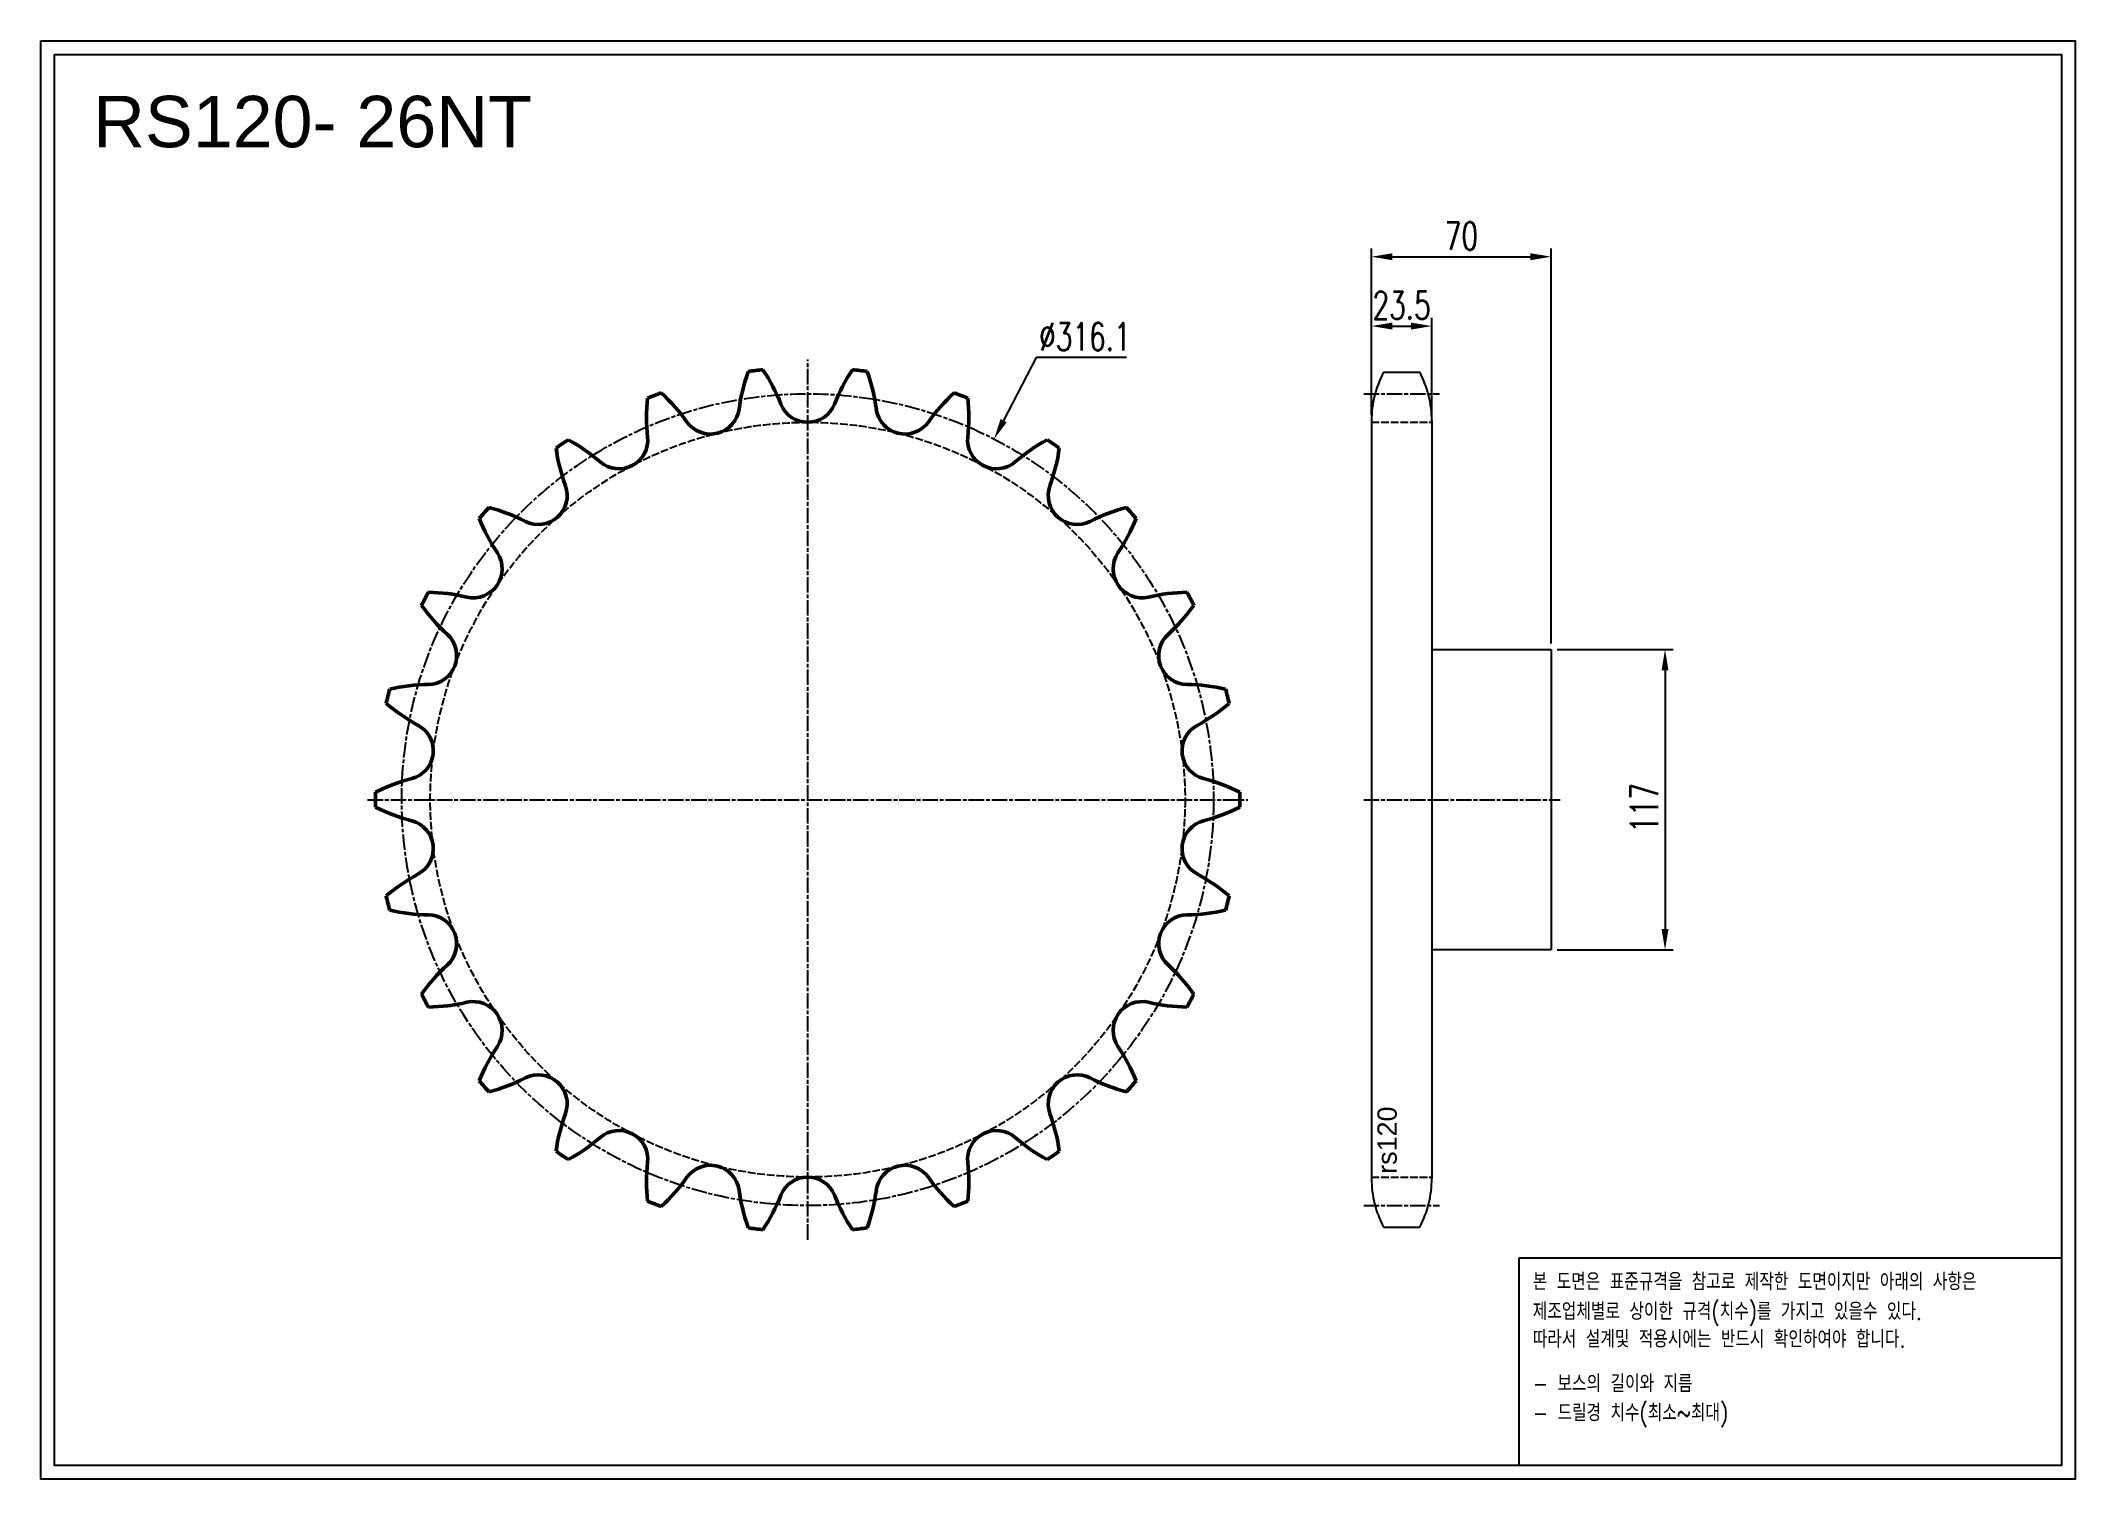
# Model space of a CAD drawing. Header units: millimetres. Extents: x -62618 to -61826, y 40123 to 40683.
import ezdxf

# ---------------------------------------------------------------- set-up
doc = ezdxf.new("R2010")
doc.units = ezdxf.units.MM
for name, pattern in [('AM_ISO02W050', [7.5, 6, -1.5]), ('AM_ISO02W050x2', [3.75, 3, -0.75]), ('AM_ISO08W050', [18, 12, -1.5, 3, -1.5]), ('AM_ISO08W050x2', [9, 6, -0.75, 1.5, -0.75])]:
    doc.linetypes.add(name, pattern=pattern)
for name, color, linetype, lineweight in [('AM_0N', 7, 'Continuous', 50), ('AM_3N', 6, 'AM_ISO02W050', 25), ('AM_7', 4, 'AM_ISO08W050', 25), ('AM_7N', 4, 'AM_ISO08W050', 25)]:
    doc.layers.add(name, color=color, linetype=linetype, lineweight=lineweight)
doc.layers.add('S-DIM', color=7, linetype='Continuous')
doc.styles.add('HAN', font='ROMANS.shx', dxfattribs={"width": 0.7, "bigfont": 'whgtxt.shx'})
doc.styles.add('HSG', font='SIMPLEX.shx', dxfattribs={"width": 0.7, "bigfont": 'HSG.shx'})
doc.styles.get("Standard").update_dxf_attribs({"font": 'arial.ttf'})
doc.dimstyles.new('APP23', dxfattribs={"dimscale": 4.5, "dimtxt": 2.4, "dimasz": 1.8, "dimexe": 0.7, "dimexo": 0.5, "dimgap": 0.6, "dimtad": 1, "dimtoh": 1, "dimdec": 1, "dimrnd": 0.01, "dimzin": 9, "dimdsep": 46, "dimtxsty": 'HSG', "dimcen": 0, "dimclrd": 1, "dimclre": 1, "dimclrt": 256, "dimazin": 2, "dimtp": 1, "dimtm": 1, "dimtfac": 0.5, "dimtdec": 1, "dimtix": 1, "dimtofl": 0, "dimtmove": 0, "dimatfit": 3, "dimfxl": 0, "dimtvp": 1, "dimtolj": 2, "dimlwd": -1, "dimlwe": -1, "dimarcsym": 0})

# ---------------------------------------------------------------- blocks, each defined once
blk = doc.blocks.new('*D1')
at = {"layer": 'Defpoints', "color": 0, "transparency": 16777216}
for p in [(-62029.75, 40445.76), (-62029.75, 40328.76), (-61985.46, 40328.76)]:
    blk.add_point(p, dxfattribs=at)
at = {"layer": 'S-DIM', "color": 1, "transparency": 16777216}
for p, q in [((-62027.5, 40445.76), (-61982.31, 40445.76)), ((-61985.46, 40437.66), (-61985.46, 40336.86)), ((-62027.5, 40328.76), (-61982.31, 40328.76))]:
    blk.add_line(p, q, dxfattribs=at)
for points in [[(-61986.81, 40437.66), (-61984.11, 40437.66), (-61985.46, 40445.76)], [(-61986.81, 40336.86), (-61984.11, 40336.86), (-61985.46, 40328.76)]]:
    blk.add_solid(points, dxfattribs=at)
at = {"layer": 'S-DIM', "transparency": 16777216, "insert": (-61993.56, 40384.09), "char_height": 10.8, "attachment_point": 5, "rotation": 90, "style": 'HSG'}
blk.add_mtext('\\A2;117', dxfattribs=at)
blk = doc.blocks.new('*D2')
at = {"layer": 'Defpoints', "color": 0, "transparency": 16777216}
for p in [(-62246.68, 40527.65), (-62391.83, 40246.87)]:
    blk.add_point(p, dxfattribs=at)
at = {"layer": 'S-DIM', "color": 1, "transparency": 16777216}
for p, q in [((-62230.24, 40559.46), (-62242.96, 40534.85)), ((-62195.14, 40559.46), (-62230.24, 40559.46))]:
    blk.add_line(p, q, dxfattribs=at)
blk.add_solid([(-62244.16, 40535.47), (-62241.76, 40534.23), (-62246.68, 40527.65)], dxfattribs=at)
at = {"layer": 'S-DIM', "transparency": 16777216, "insert": (-62211.34, 40567.56), "char_height": 10.8, "attachment_point": 5, "style": 'HSG'}
blk.add_mtext('\\A2;∅316.1', dxfattribs=at)
blk = doc.blocks.new('*D3')
at = {"layer": 'Defpoints', "color": 0, "transparency": 16777216}
for p in [(-62076.25, 40571.65), (-62099.75, 40534.72), (-62076.25, 40534.19)]:
    blk.add_point(p, dxfattribs=at)
at = {"layer": 'S-DIM', "color": 1, "transparency": 16777216}
for p, q in [((-62099.75, 40536.97), (-62099.75, 40574.8)), ((-62076.25, 40536.44), (-62076.25, 40574.8)), ((-62091.65, 40571.65), (-62084.35, 40571.65))]:
    blk.add_line(p, q, dxfattribs=at)
for points in [[(-62091.65, 40573), (-62091.65, 40570.3), (-62099.75, 40571.65)], [(-62084.35, 40573), (-62084.35, 40570.3), (-62076.25, 40571.65)]]:
    blk.add_solid(points, dxfattribs=at)
at = {"layer": 'S-DIM', "transparency": 16777216, "insert": (-62088, 40579.75), "char_height": 10.8, "attachment_point": 5, "style": 'HSG'}
blk.add_mtext('\\A2;23.5', dxfattribs=at)
blk = doc.blocks.new('*D4')
at = {"layer": 'Defpoints', "color": 0, "transparency": 16777216}
for p in [(-62029.75, 40598.65), (-62099.75, 40534.72), (-62029.75, 40445.76)]:
    blk.add_point(p, dxfattribs=at)
at = {"layer": 'S-DIM', "color": 1, "transparency": 16777216}
for p, q in [((-62099.75, 40536.97), (-62099.75, 40601.8)), ((-62091.65, 40598.65), (-62037.85, 40598.65)), ((-62029.75, 40448.01), (-62029.75, 40601.8))]:
    blk.add_line(p, q, dxfattribs=at)
for points in [[(-62091.65, 40600), (-62091.65, 40597.3), (-62099.75, 40598.65)], [(-62037.85, 40600), (-62037.85, 40597.3), (-62029.75, 40598.65)]]:
    blk.add_solid(points, dxfattribs=at)
at = {"layer": 'S-DIM', "transparency": 16777216, "insert": (-62064.75, 40606.75), "char_height": 10.8, "attachment_point": 5, "style": 'HSG'}
blk.add_mtext('\\A2;70', dxfattribs=at)
blk = doc.blocks.new('notice1')
at = {"color": 4}
blk.add_lwpolyline([(-22142.12, 1735.9), (-22053.8, 1735.9), (-22053.8, 1702.07), (-22142.12, 1702.07)], close=True, dxfattribs=at)
at = {"color": 4, "style": 'HAN', "width": 0.8}
for s, p in [('본 도면은 표준규격을 참고로 제작한 도면이지만 아래의 사항은', (-22139.9, 1730.62)), ('제조업체별로 상이한 규격(치수)를 가지고 있을수 있다.', (-22139.9, 1725.78)), ('따라서 설계및 적용시에는 반드시 확인하여야 합니다.', (-22139.9, 1721.28)), ('- 보스의 길이와 지름', (-22139.9, 1714.03)), ('- 드릴경 치수(최소~최대)', (-22139.9, 1709.27))]:
    blk.add_text(s, height=2.7949, dxfattribs=at).set_placement(p)

msp = doc.modelspace()

# ---------------------------------------------------------------- linework, layer by layer
for p, q in [((-62095.01, 40553.72), (-62080.98, 40553.72)), ((-62099.75, 40534.72), (-62099.75, 40239.8)), ((-62076.25, 40534.72), (-62076.25, 40239.8)), ((-62076.25, 40445.76), (-62029.75, 40445.76)), ((-62029.75, 40445.76), (-62029.75, 40328.76)), ((-62029.75, 40328.76), (-62076.25, 40328.76)), ((-62095.01, 40220.8), (-62080.98, 40220.8))]:
    msp.add_line(p, q)
for points in [[(-62617.87, 40682.76), (-61825.72, 40682.76), (-61825.72, 40122.66), (-62617.87, 40122.66)], [(-62612.54, 40677.43), (-61831.06, 40677.43), (-61831.06, 40127.99), (-62612.54, 40127.99)]]:
    msp.add_lwpolyline(points, close=True)
for centre, start, end in [((-62059.25, 40534.72), 152.02179, 180), ((-62116.75, 40534.72), 0, 27.97821), ((-62059.25, 40239.8), 180, 207.97821), ((-62116.75, 40239.8), 332.02179, 0)]:
    msp.add_arc(centre, 40.5, start, end)
at = {"layer": 'AM_0N'}
for centre, radius, start, end in [((-62272, 40529.03), 74.69, 160.48645, 172.11538), ((-62319.26, 40387.26), 168.32, 95.94273, 97.90342), ((-62399.07, 40513.6), 74.69, 21.73077, 33.3597), ((-62239.44, 40513.6), 74.69, 146.6403, 158.26923), ((-62319.26, 40387.26), 168.32, 82.09658, 84.05727), ((-62366.51, 40529.03), 74.69, 7.88462, 19.51355), ((-62307.3, 40536.22), 74.69, 174.33261, 185.96154), ((-62319.26, 40387.26), 168.32, 109.78889, 111.74958), ((-62426.99, 40490.83), 74.69, 35.57692, 47.20586), ((-62211.53, 40490.83), 74.69, 132.79414, 144.42308), ((-62319.26, 40387.26), 168.32, 68.25042, 70.21111), ((-62331.21, 40536.22), 74.69, 354.03846, 5.66739), ((-62357.11, 40540.82), 11.23, 215.57692, 352.11538), ((-62319.26, 40545.41), 11.23, 201.73077, 338.26923), ((-62281.41, 40540.82), 11.23, 187.88462, 324.42308), ((-62319.26, 40387.26), 168.32, 123.63504, 125.59573), ((-62448.64, 40462.04), 74.69, 49.42308, 61.05201), ((-62392.75, 40527.3), 11.23, 229.42308, 5.96154), ((-62245.76, 40527.3), 11.23, 174.03846, 310.57692), ((-62189.87, 40462.04), 74.69, 118.94799, 130.57692), ((-62319.26, 40387.26), 168.32, 54.40427, 56.36496), ((-62343.3, 40534.75), 74.69, 188.17876, 199.80769), ((-62295.22, 40534.75), 74.69, 340.19231, 351.82124), ((-62424.13, 40505.64), 11.23, 243.26923, 19.80769), ((-62214.38, 40505.64), 11.23, 160.19231, 296.73077), ((-62319.26, 40387.26), 168.32, 137.48119, 139.44188), ((-62377.9, 40524.72), 74.69, 202.02491, 213.65385), ((-62462.78, 40428.9), 74.69, 63.26923, 74.89816), ((-62175.73, 40428.9), 74.69, 105.10184, 116.73077), ((-62260.62, 40524.72), 74.69, 326.34615, 337.97509), ((-62319.26, 40387.26), 168.32, 40.55812, 42.51881), ((-62449.41, 40477.1), 11.23, 257.11538, 33.65385), ((-62189.1, 40477.1), 11.23, 146.34615, 282.88462), ((-62319.26, 40387.26), 168.32, 151.32735, 153.28804), ((-62468.57, 40393.35), 74.69, 77.11538, 88.74432), ((-62169.94, 40393.35), 74.69, 91.25568, 102.88462), ((-62319.26, 40387.26), 168.32, 26.71196, 28.67265), ((-62409.09, 40506.69), 74.69, 215.87107, 227.5), ((-62229.43, 40506.69), 74.69, 312.5, 324.12893), ((-62467.13, 40443.34), 11.23, 270.96154, 47.5), ((-62171.38, 40443.34), 11.23, 132.5, 269.03846), ((-62465.69, 40357.44), 74.69, 90.96154, 102.59047), ((-62172.82, 40357.44), 74.69, 77.40953, 89.03846), ((-62319.26, 40387.26), 168.32, 165.1735, 167.13419), ((-62435.06, 40481.72), 74.69, 229.71722, 241.34615), ((-62203.45, 40481.72), 74.69, 298.65385, 310.28278), ((-62319.26, 40387.26), 168.32, 12.86581, 14.8265), ((-62476.26, 40406.32), 11.23, 284.80769, 61.34615), ((-62162.26, 40406.32), 11.23, 118.65385, 255.19231), ((-62454.3, 40323.26), 74.69, 104.80769, 116.43662), ((-62184.21, 40323.26), 74.69, 63.56338, 75.19231), ((-62319.26, 40387.26), 168.32, 179.01966, 180.98034), ((-62454.3, 40451.26), 74.69, 243.56338, 255.19231), ((-62184.21, 40451.26), 74.69, 284.80769, 296.43662), ((-62319.26, 40387.26), 168.32, 359.01966, 0.98034), ((-62476.26, 40368.2), 11.23, 298.65385, 75.19231), ((-62162.26, 40368.2), 11.23, 104.80769, 241.34615), ((-62435.06, 40292.8), 74.69, 118.65385, 130.28278), ((-62203.45, 40292.8), 74.69, 49.71722, 61.34615), ((-62319.26, 40387.26), 168.32, 192.86581, 194.8265), ((-62465.69, 40417.08), 74.69, 257.40953, 269.03846), ((-62172.82, 40417.08), 74.69, 270.96154, 282.59047), ((-62319.26, 40387.26), 168.32, 345.1735, 347.13419), ((-62467.13, 40331.18), 11.23, 312.5, 89.03846), ((-62171.38, 40331.18), 11.23, 90.96154, 227.5), ((-62409.09, 40267.83), 74.69, 132.5, 144.12893), ((-62229.43, 40267.83), 74.69, 35.87107, 47.5), ((-62319.26, 40387.26), 168.32, 206.71196, 208.67265), ((-62468.57, 40381.17), 74.69, 271.25568, 282.88462), ((-62449.41, 40297.42), 11.23, 326.34615, 102.88462), ((-62189.1, 40297.42), 11.23, 77.11538, 213.65385), ((-62169.94, 40381.17), 74.69, 257.11538, 268.74432), ((-62319.26, 40387.26), 168.32, 331.32735, 333.28804), ((-62377.9, 40249.8), 74.69, 146.34615, 157.97509), ((-62260.62, 40249.8), 74.69, 22.02491, 33.65385), ((-62319.26, 40387.26), 168.32, 220.55812, 222.51881), ((-62462.78, 40345.62), 74.69, 285.10184, 296.73077), ((-62424.13, 40268.88), 11.23, 340.19231, 116.73077), ((-62214.38, 40268.88), 11.23, 63.26923, 199.80769), ((-62175.73, 40345.62), 74.69, 243.26923, 254.89816), ((-62319.26, 40387.26), 168.32, 317.48119, 319.44188), ((-62343.3, 40239.76), 74.69, 160.19231, 171.82124), ((-62295.22, 40239.76), 74.69, 8.17876, 19.80769), ((-62392.75, 40247.22), 11.23, 354.03846, 130.57692), ((-62245.76, 40247.22), 11.23, 49.42308, 185.96154), ((-62319.26, 40387.26), 168.32, 234.40427, 236.36496), ((-62448.64, 40312.48), 74.69, 298.94799, 310.57692), ((-62189.87, 40312.48), 74.69, 229.42308, 241.05201), ((-62319.26, 40387.26), 168.32, 303.63504, 305.59573), ((-62307.3, 40238.3), 74.69, 174.03846, 185.66739), ((-62357.11, 40233.7), 11.23, 7.88462, 144.42308), ((-62281.41, 40233.7), 11.23, 35.57692, 172.11538), ((-62331.21, 40238.3), 74.69, 354.33261, 5.96154), ((-62426.99, 40283.69), 74.69, 312.79414, 324.42308), ((-62272, 40245.49), 74.69, 187.88462, 199.51355), ((-62399.07, 40260.92), 74.69, 326.6403, 338.26923), ((-62319.26, 40229.11), 11.23, 21.73077, 158.26923), ((-62239.44, 40260.92), 74.69, 201.73077, 213.3597), ((-62366.51, 40245.49), 74.69, 340.48645, 352.11538), ((-62211.53, 40283.69), 74.69, 215.57692, 227.20586), ((-62319.26, 40387.26), 168.32, 248.25042, 250.21111), ((-62319.26, 40387.26), 168.32, 289.78889, 291.74958), ((-62319.26, 40387.26), 168.32, 262.09658, 264.05727), ((-62319.26, 40387.26), 168.32, 275.94273, 277.90342)]:
    msp.add_arc(centre, radius, start, end, dxfattribs=at)
at = {"layer": 'AM_3N', "linetype": 'AM_ISO02W050x2'}
for p, q in [((-62099.75, 40534.19), (-62076.25, 40534.19)), ((-62099.75, 40240.33), (-62076.25, 40240.33))]:
    msp.add_line(p, q, dxfattribs=at)
msp.add_circle((-62319.26, 40387.26), 146.93, dxfattribs=at)
at = {"layer": 'AM_7', "linetype": 'AM_ISO08W050x2'}
for p, q in [((-62102.75, 40545.3), (-62073.25, 40545.3)), ((-62102.75, 40387.26), (-62026.32, 40387.26)), ((-62102.75, 40229.22), (-62073.25, 40229.22))]:
    msp.add_line(p, q, dxfattribs=at)
msp.add_circle((-62319.26, 40387.26), 158.04, dxfattribs=at)
at = {"layer": 'AM_7N', "linetype": 'AM_ISO08W050x2'}
for p, q in [((-62319.26, 40215.94), (-62319.26, 40558.58)), ((-62490.58, 40387.26), (-62147.94, 40387.26))]:
    msp.add_line(p, q, dxfattribs=at)

# ---------------------------------------------------------------- block references
at = {"xscale": 2.3911759872, "yscale": 2.3911759872, "zscale": 2.3911759872}
msp.add_blockref('notice1', (-9096.55, 36058.05), dxfattribs=at)

# ---------------------------------------------------------------- texts
msp.add_text('RS120- 26NT', height=20.0038).set_placement((-62597.47, 40641.28))
at = {"insert": (-62097.43, 40241.59), "char_height": 7.5, "attachment_point": 1, "rotation": 90}
msp.add_mtext_dynamic_manual_height_columns('rs120', width=80.6418, gutter_width=37.5, heights=[0], dxfattribs=at)

# ---------------------------------------------------------------- dimensions: what is measured, and where the dimension line sits
at = {"layer": 'S-DIM'}
dim = msp.add_linear_dim(base=(-62029.75, 40598.65), p1=(-62099.75, 40534.72), p2=(-62029.75, 40445.76), dimstyle='APP23', dxfattribs=at)
dim.commit()
dim.dimension.update_dxf_attribs({"geometry": '*D4', "text_midpoint": (-62064.75, 40606.75)})
dim = msp.add_linear_dim(base=(-62076.25, 40571.65), p1=(-62099.75, 40534.72), p2=(-62076.25, 40534.19), dimstyle='APP23', dxfattribs=at)
dim.commit()
dim.dimension.update_dxf_attribs({"geometry": '*D3', "text_midpoint": (-62088, 40571.65), "dimtype": 128})
dim = msp.add_diameter_dim_2p(p1=(-62391.83, 40246.87), p2=(-62246.68, 40527.65), dimstyle='APP23', dxfattribs=at)
dim.commit()
dim.dimension.update_dxf_attribs({"geometry": '*D2', "text_midpoint": (-62211.34, 40559.46), "dimtype": 131})
dim = msp.add_linear_dim(base=(-61985.46, 40328.76), p1=(-62029.75, 40445.76), p2=(-62029.75, 40328.76), angle=90, dimstyle='APP23', dxfattribs=at)
dim.commit()
dim.dimension.update_dxf_attribs({"geometry": '*D1', "text_midpoint": (-61985.46, 40384.09), "dimtype": 128})

doc.saveas('drawing.dxf')
